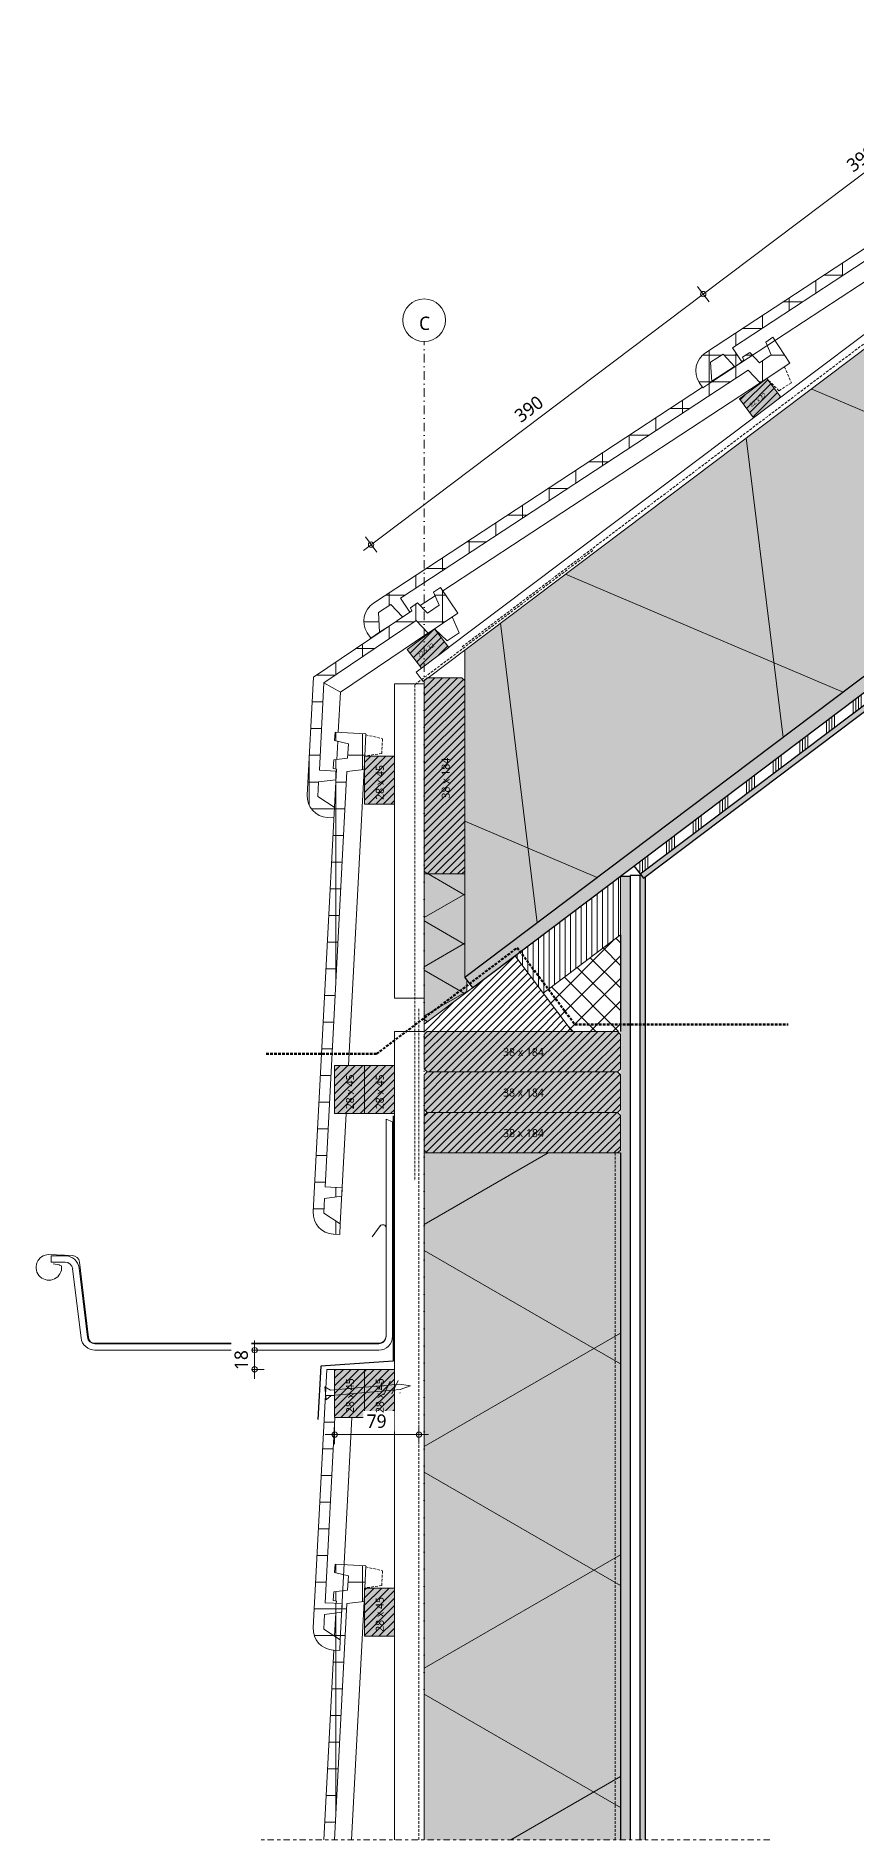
# Model space of a CAD drawing. Header units: millimetres. Extents: x 2927 to 18500, y -7154 to 6447.
# Drawn here: x 6319 to 7089, y -517 to 1174 of the extents above; entities that cross this region are included whole.
import ezdxf

# ---------------------------------------------------------------- set-up
doc = ezdxf.new("R2010")
doc.units = ezdxf.units.MM
for name, pattern in [('MV_center', [15, 6, -3, 3, -3]), ('MV_hidden', [3.75, 2.5, -1.25]), ('MV_stramien', [16, 8, -4, 0, -4])]:
    doc.linetypes.add(name, pattern=pattern)
for name, color, linetype, lineweight in [('A-ANNO-DIMS', 211, 'Continuous', 13), ('A-ANNO-DIMS-5', 211, 'Continuous', 13), ('A-ANNO-NOTE', 131, 'Continuous', 18), ('A-DETL', 90, 'Continuous', 13), ('A-DETL-GENF', 92, 'Continuous', 18), ('A-DETL-MEDM', 33, 'Continuous', 18), ('G-ANNO-TEXT', 231, 'Continuous', 13)]:
    doc.layers.add(name, color=color, linetype=linetype, lineweight=lineweight)
doc.styles.add('Segoe UI', font='segoeui.ttf', dxfattribs={"height": 7.5})
doc.styles.add('Segoe UI_1', font='segoeui.ttf', dxfattribs={"height": 4})
doc.styles.add('Segoe UI_3', font='segoeui.ttf', dxfattribs={"height": 12.5})
doc.dimstyles.new('2_5_mm_controle', dxfattribs={"dimscale": 304.8, "dimtxt": 13.092049, "dimasz": 0.016404, "dimexe": 0.029528, "dimexo": 0.0625, "dimgap": 0.008202, "dimtad": 1, "dimdec": 0, "dimzin": 0, "dimdsep": 46, "dimtxsty": 'Segoe UI_3', "dimblk1": 'DOTBLANK', "dimblk2": 'DOTBLANK', "dimsah": 1, "dimcen": 0.09, "dimdle": 0.029528, "dimazin": 0, "dimtfac": 1, "dimtdec": 4, "dimtix": 1, "dimtmove": 0, "dimatfit": 3, "dimfxl": 0.029528, "dimfxlon": 1, "dimtvp": 1, "dimtfill": 1, "dimtolj": 1, "dimtzin": 0, "dimarcsym": 2})
doc.dimstyles.new('2_5_mm_zonder_komma', dxfattribs={"dimscale": 304.8, "dimtxt": 13.092049, "dimasz": 0.016404, "dimexe": 0.029528, "dimexo": 0.0625, "dimgap": 0.008202, "dimtad": 1, "dimdec": 0, "dimdsep": 46, "dimtxsty": 'Segoe UI_3', "dimblk1": 'DOTBLANK', "dimblk2": 'DOTBLANK', "dimsah": 1, "dimcen": 0.09, "dimdle": 0.029528, "dimazin": 0, "dimtfac": 1, "dimtdec": 4, "dimtix": 1, "dimtmove": 0, "dimatfit": 3, "dimfxl": 0.029528, "dimfxlon": 1, "dimtvp": 1, "dimtfill": 1, "dimtolj": 1, "dimtzin": 0, "dimarcsym": 2})
pattern_1 = [(0, (0, 0), (20.32, 5.08), [1.676, -13.564, 1.676, -13.564, -81.28]), (0, (0, 0), (20.32, 5.08), [-30.48, 1.676, -28.804, 1.676, -13.564, -35.56]), (0, (0, 0), (20.32, 5.08), [-76.2, 1.676, -8.484, 1.676, -23.724]), (120, (7.62, 2.54), (-14.559409, 15.0576362), [1.676, -13.564, 1.676, -13.564, -81.28]), (120, (7.62, 2.54), (-14.559409, 15.0576362), [-30.48, 1.676, -28.804, 1.676, -13.564, -35.56]), (120, (7.62, 2.54), (-14.559409, 15.0576362), [-76.2, 1.676, -8.484, 1.676, -23.724]), (240, (10.16, 12.7), (-5.760591, -20.1376362), [1.676, -13.564, 1.676, -13.564, -81.28]), (240, (10.16, 12.7), (-5.760591, -20.1376362), [-30.48, 1.676, -28.804, 1.676, -13.564, -35.56]), (240, (10.16, 12.7), (-5.760591, -20.1376362), [-76.2, 1.676, -8.484, 1.676, -23.724])]
pattern_2 = [(0, (0, 0), (0, 9.476), []), (0, (0, 4.738), (0, 9.476), [4.738, -2.369])]
pattern_3 = [(0, (0, 0), (0, 25), []), (90, (0, 0), (-25, 1e-15), [])]

# ---------------------------------------------------------------- blocks, each defined once
blk = doc.blocks.new('42 isolatie - Type 1-3769609-Details Domera')
at = {"layer": 'A-DETL-GENF'}
blk.add_hatch(color=256, dxfattribs=at).paths.add_polyline_path([(644.1, 184.8), (0.3, 184.8), (0.3, 0.8), (644.1, 0.8), (644.1, 172.4)])
at = {"layer": 'A-DETL-GENF', "lineweight": 13}
h = blk.add_hatch(dxfattribs=at)
h.set_pattern_fill('FP_24', color=256, style=0, pattern_type=2)
h.set_pattern_definition([(60, (-2126.39, 181.76), (-155.885, 90), []), (120, (-2126.39, 181.76), (-155.885, -90), [])])
h.paths.add_polyline_path([(644.1, 184.8), (0.3, 184.8), (0.3, 0.8), (644.1, 0.8), (644.1, 172.4)])
at = {"layer": 'A-DETL-GENF'}
for p, q in [((644.1, 184.8), (0.3, 184.8)), ((0.3, 184.8), (0.3, 182)), ((0.3, 182), (0.3, 3.6)), ((0.3, 3.6), (0.3, 0.8)), ((0.3, 0.8), (644.1, 0.8))]:
    blk.add_line(p, q, dxfattribs=at)
blk = doc.blocks.new('00 hout_rechthoekig_sls - SLS 38x184-V161-Details Domera')
at = {"layer": 'A-DETL-GENF'}
blk.add_hatch(color=256, dxfattribs=at).paths.add_polyline_path([(184, -2.8), (181.2, 0), (2.8, 0), (0, -2.8), (0, -35.2), (2.8, -38), (181.2, -38), (184, -35.2)])
at = {"layer": 'A-DETL-MEDM', "lineweight": 13}
h = blk.add_hatch(dxfattribs=at)
h.set_pattern_fill('FP_204', color=256, style=0, pattern_type=2)
h.set_pattern_definition([(135, (572.798, -6720.925), (-3.535534, -3.535534), [])])
h.paths.add_polyline_path([(184, -2.8), (181.2, 0), (2.8, 0), (0, -2.8), (0, -35.2), (2.8, -38), (181.2, -38), (184, -35.2)])
at = {"layer": 'A-DETL-MEDM'}
for p, q in [((0, -2.8), (2.8, 0)), ((2.8, 0), (0, -2.8)), ((181.2, 0), (184, -2.8)), ((0, -2.8), (0, -35.2)), ((181.2, 0), (184, -2.8)), ((2.8, -38), (0, -35.2)), ((0, -35.2), (2.8, -38)), ((2.8, -38), (5.8, -38)), ((49.1, -38), (167.9, -38)), ((184, -35.2), (181.2, -38)), ((181.2, -38), (184, -35.2))]:
    blk.add_line(p, q, dxfattribs=at)
blk = doc.blocks.new('42 isolatie - Type 1-3770194-Details Domera')
at = {"layer": 'A-DETL-GENF'}
blk.add_hatch(color=256, dxfattribs=at).paths.add_polyline_path([(140.9, 0.8), (110.8, 40.8), (99.9, 40.8), (97.2, 38.8), (0.3, 38.8), (0.3, 0.8), (106.8, 0.8)])
at = {"layer": 'A-DETL-GENF', "lineweight": 13}
h = blk.add_hatch(dxfattribs=at)
h.set_pattern_fill('FP_38', color=256, style=0, pattern_type=2)
h.set_pattern_definition([(60, (0, 0), (-34.641, 20), []), (120, (0, 0), (-34.641, -20), [])])
h.paths.add_polyline_path([(140.9, 0.8), (110.8, 40.8), (99.9, 40.8), (97.2, 38.8), (0.3, 38.8), (0.3, 0.8), (106.8, 0.8)])
at = {"layer": 'A-DETL-GENF'}
for p, q in [((0.3, 38.8), (0.3, 0.8)), ((0.3, 38.8), (0.3, 0.8)), ((110.8, 40.8), (99.9, 40.8)), ((110.8, 40.8), (99.9, 40.8)), ((0.3, 0.8), (140.9, 0.8)), ((0.3, 0.8), (140.9, 0.8))]:
    blk.add_line(p, q, dxfattribs=at)
blk = doc.blocks.new('42 isolatie - Type 1-V55-Details Domera')
at = {"layer": 'A-DETL-GENF'}
blk.add_hatch(color=256, dxfattribs=at).paths.add_polyline_path([(1177.3, 245.8), (152.5, 245.8), (152.5, 0.8), (992.7, 0.8), (1165, 229.5)])
at = {"layer": 'A-DETL-GENF', "lineweight": 13}
h = blk.add_hatch(dxfattribs=at)
h.set_pattern_fill('FP_1', color=256, style=0, pattern_type=2)
h.set_pattern_definition([(60, (-7106.72, 250.62), (-216.506, 125), []), (120, (-7106.72, 250.62), (-216.506, -125), [])])
h.paths.add_polyline_path([(1177.3, 245.8), (152.5, 245.8), (152.5, 0.8), (992.7, 0.8), (1165, 229.5)])
at = {"layer": 'A-DETL-GENF'}
for p, q in [((1177.3, 245.8), (152.5, 245.8)), ((992.7, 0.8), (1177.3, 245.8)), ((992.7, 0.8), (1177.3, 245.8)), ((152.5, 0.8), (992.7, 0.8)), ((152.5, 0.8), (992.7, 0.8))]:
    blk.add_line(p, q, dxfattribs=at)
blk = doc.blocks.new('00 hout_rechthoekig_sls - Vuren 22x32-V162-Details Domera')
at = {"layer": 'A-DETL-GENF', "lineweight": 13}
blk.add_hatch(color=256, dxfattribs=at).paths.add_polyline_path([(32, 22), (0, 22), (0, 0), (32, 0), (32, 13.9)])
at = {"layer": 'A-DETL-MEDM', "lineweight": 13}
h = blk.add_hatch(dxfattribs=at)
h.set_pattern_fill('FP_205', color=256, style=0, pattern_type=2)
h.set_pattern_definition([(188, (5717.227, -3533.687), (0.6958655, -4.9513403), [])])
h.paths.add_polyline_path([(32, 22), (0, 22), (0, 0), (32, 0), (32, 13.9)])
at = {"layer": 'A-DETL-MEDM'}
for p, q in [((32, 22), (0, 22)), ((0, 22), (0, 0)), ((32, 22), (0, 22)), ((32, 0), (32, 22)), ((32, 0), (32, 22)), ((32, 0), (32, 22)), ((0, 0), (32, 0))]:
    blk.add_line(p, q, dxfattribs=at)
blk = doc.blocks.new('00 hout_rechthoekig_sls - Vuren 22x32-V163-Details Domera')
at = {"layer": 'A-DETL-GENF', "lineweight": 13}
blk.add_hatch(color=256, dxfattribs=at).paths.add_polyline_path([(32, 22), (0, 22), (0, 0), (32, 0)])
at = {"layer": 'A-DETL-MEDM', "lineweight": 13}
h = blk.add_hatch(dxfattribs=at)
h.set_pattern_fill('FP_206', color=256, style=0, pattern_type=2)
h.set_pattern_definition([(188, (6107.227, -3533.687), (0.6958655, -4.9513403), [])])
h.paths.add_polyline_path([(32, 22), (0, 22), (0, 0), (32, 0)])
at = {"layer": 'A-DETL-MEDM'}
for p, q in [((32, 22), (0, 22)), ((0, 22), (0, 0)), ((32, 22), (0, 22)), ((32, 0), (32, 22)), ((32, 0), (32, 22)), ((32, 0), (32, 22)), ((0, 0), (32, 0))]:
    blk.add_line(p, q, dxfattribs=at)
blk = doc.blocks.new('00 hout_rechthoekig_sls - Vuren Gewolmaniseerd 28x45-V165-Details Domera')
at = {"layer": 'A-DETL-GENF', "lineweight": 13}
blk.add_hatch(color=256, dxfattribs=at).paths.add_polyline_path([(45, 28), (0, 28), (0, 0), (45, 0)])
at = {"layer": 'A-DETL-MEDM', "lineweight": 13}
h = blk.add_hatch(dxfattribs=at)
h.set_pattern_fill('FP_208', color=256, style=0, pattern_type=2)
h.set_pattern_definition([(135, (499.283, -6626.925), (-3.535534, -3.535534), [])])
h.paths.add_polyline_path([(45, 28), (0, 28), (0, 0), (45, 0)])
at = {"layer": 'A-DETL-MEDM'}
for p, q in [((45, 28), (0, 28)), ((0, 28), (0, 0)), ((45, 28), (0, 28)), ((45, 0), (45, 28)), ((45, 0), (45, 28)), ((45, 0), (45, 28)), ((0, 0), (45, 0))]:
    blk.add_line(p, q, dxfattribs=at)
blk = doc.blocks.new('00 hout_rechthoekig_sls - SLS 38x184-V166-Details Domera')
at = {"layer": 'A-DETL-GENF'}
blk.add_hatch(color=256, dxfattribs=at).paths.add_polyline_path([(171.6, -38), (181.2, -38), (184, -35.2), (184, -2.8), (181.2, 0), (2.8, 0), (0, -2.8), (0, -35.2), (2.8, -38)])
at = {"layer": 'A-DETL-MEDM', "lineweight": 13}
h = blk.add_hatch(dxfattribs=at)
h.set_pattern_fill('FP_209', color=256, style=0, pattern_type=2)
h.set_pattern_definition([(45, (-6682.925, -203.283), (-3.535534, 3.535534), [])])
h.paths.add_polyline_path([(171.6, -38), (181.2, -38), (184, -35.2), (184, -2.8), (181.2, 0), (2.8, 0), (0, -2.8), (0, -35.2), (2.8, -38)])
at = {"layer": 'A-DETL-MEDM'}
for p, q in [((0, -2.8), (2.8, 0)), ((2.8, 0), (0, -2.8)), ((181.2, 0), (184, -2.8)), ((0, -2.8), (0, -35.2)), ((181.2, 0), (184, -2.8)), ((184, -35.2), (184, -2.8)), ((2.8, -38), (0, -35.2)), ((0, -35.2), (2.8, -38)), ((184, -35.2), (181.2, -38)), ((181.2, -38), (184, -35.2))]:
    blk.add_line(p, q, dxfattribs=at)
blk = doc.blocks.new('00 hout_rechthoekig_sls - SLS 38x184-V167-Details Domera')
at = {"layer": 'A-DETL-GENF'}
blk.add_hatch(color=256, dxfattribs=at).paths.add_polyline_path([(171.6, -38), (181.2, -38), (184, -35.2), (184, -2.8), (181.2, 0), (2.8, 0), (0, -2.8), (0, -35.2), (2.8, -38)])
at = {"layer": 'A-DETL-MEDM', "lineweight": 13}
h = blk.add_hatch(dxfattribs=at)
h.set_pattern_fill('FP_210', color=256, style=0, pattern_type=2)
h.set_pattern_definition([(45, (-6682.925, -165.283), (-3.535534, 3.535534), [])])
h.paths.add_polyline_path([(171.6, -38), (181.2, -38), (184, -35.2), (184, -2.8), (181.2, 0), (2.8, 0), (0, -2.8), (0, -35.2), (2.8, -38)])
at = {"layer": 'A-DETL-MEDM'}
for p, q in [((0, -2.8), (2.8, 0)), ((2.8, 0), (0, -2.8)), ((2.8, 0), (181.2, 0)), ((181.2, 0), (184, -2.8)), ((0, -2.8), (0, -35.2)), ((181.2, 0), (184, -2.8)), ((184, -35.2), (184, -2.8)), ((2.8, -38), (0, -35.2)), ((0, -35.2), (2.8, -38)), ((2.8, -38), (181.2, -38)), ((184, -35.2), (181.2, -38)), ((181.2, -38), (184, -35.2))]:
    blk.add_line(p, q, dxfattribs=at)
blk = doc.blocks.new('00 hout_rechthoekig_sls - SLS 38x184-V168-Details Domera')
at = {"layer": 'A-DETL-GENF'}
blk.add_hatch(color=256, dxfattribs=at).paths.add_polyline_path([(171.6, -38), (181.2, -38), (184, -35.2), (184, -2.8), (181.2, 0), (2.8, 0), (0, -2.8), (0, -35.2), (2.8, -38)])
at = {"layer": 'A-DETL-MEDM', "lineweight": 13}
h = blk.add_hatch(dxfattribs=at)
h.set_pattern_fill('FP_211', color=256, style=0, pattern_type=2)
h.set_pattern_definition([(45, (-6682.925, -241.283), (-3.535534, 3.535534), [])])
h.paths.add_polyline_path([(171.6, -38), (181.2, -38), (184, -35.2), (184, -2.8), (181.2, 0), (2.8, 0), (0, -2.8), (0, -35.2), (2.8, -38)])
at = {"layer": 'A-DETL-MEDM'}
for p, q in [((0, -2.8), (2.8, 0)), ((2.8, 0), (0, -2.8)), ((2.8, 0), (181.2, 0)), ((181.2, 0), (184, -2.8)), ((0, -2.8), (0, -35.2)), ((181.2, 0), (184, -2.8)), ((184, -35.2), (184, -2.8)), ((2.8, -38), (0, -35.2)), ((0, -35.2), (2.8, -38)), ((2.8, -38), (181.2, -38)), ((184, -35.2), (181.2, -38)), ((181.2, -38), (184, -35.2))]:
    blk.add_line(p, q, dxfattribs=at)
blk = doc.blocks.new('00 hout_rechthoekig_sls - Vuren Gewolmaniseerd 28x45-V169-Details Domera')
at = {"layer": 'A-DETL-GENF', "lineweight": 13}
blk.add_hatch(color=256, dxfattribs=at).paths.add_polyline_path([(45, 28), (0, 28), (0, 0), (45, 0)])
at = {"layer": 'A-DETL-MEDM', "lineweight": 13}
h = blk.add_hatch(dxfattribs=at)
h.set_pattern_fill('FP_212', color=256, style=0, pattern_type=2)
h.set_pattern_definition([(135, (209.283, -6626.925), (-3.535534, -3.535534), [])])
h.paths.add_polyline_path([(45, 28), (0, 28), (0, 0), (45, 0)])
at = {"layer": 'A-DETL-MEDM'}
for p, q in [((45, 28), (0, 28)), ((0, 28), (0, 0)), ((45, 28), (0, 28)), ((45, 0), (45, 28)), ((45, 0), (45, 28)), ((45, 0), (45, 28)), ((0, 0), (45, 0))]:
    blk.add_line(p, q, dxfattribs=at)
blk = doc.blocks.new('00 hout_rechthoekig_sls - Vuren Gewolmaniseerd 28x45-V170-Details Domera')
at = {"layer": 'A-DETL-GENF', "lineweight": 13}
blk.add_hatch(color=256, dxfattribs=at).paths.add_polyline_path([(45, 28), (0, 28), (0, 0), (45, 0)])
at = {"layer": 'A-DETL-MEDM', "lineweight": 13}
h = blk.add_hatch(dxfattribs=at)
h.set_pattern_fill('FP_213', color=256, style=0, pattern_type=2)
h.set_pattern_definition([(135, (209.283, -6598.925), (-3.535534, -3.535534), [])])
h.paths.add_polyline_path([(45, 28), (0, 28), (0, 0), (45, 0)])
at = {"layer": 'A-DETL-MEDM'}
for p, q in [((45, 28), (0, 28)), ((0, 28), (0, 0)), ((45, 28), (0, 28)), ((45, 0), (45, 28)), ((45, 0), (45, 28)), ((45, 0), (45, 28)), ((0, 0), (45, 0))]:
    blk.add_line(p, q, dxfattribs=at)
blk = doc.blocks.new('00 hout_rechthoekig_sls - Vuren Gewolmaniseerd 28x45-V171-Details Domera')
at = {"layer": 'A-DETL-GENF', "lineweight": 13}
blk.add_hatch(color=256, dxfattribs=at).paths.add_polyline_path([(45, 28), (0, 28), (0, 0), (45, 0)])
at = {"layer": 'A-DETL-MEDM', "lineweight": 13}
h = blk.add_hatch(dxfattribs=at)
h.set_pattern_fill('FP_214', color=256, style=0, pattern_type=2)
h.set_pattern_definition([(135, (-280.536, -6626.925), (-3.535534, -3.535534), [])])
h.paths.add_polyline_path([(45, 28), (0, 28), (0, 0), (45, 0)])
at = {"layer": 'A-DETL-MEDM'}
for p, q in [((45, 28), (0, 28)), ((0, 28), (0, 0)), ((45, 28), (0, 28)), ((45, 0), (45, 28)), ((45, 0), (45, 28)), ((45, 0), (45, 28)), ((0, 0), (45, 0))]:
    blk.add_line(p, q, dxfattribs=at)
blk = doc.blocks.new('00 hout_rechthoekig_sls - Vuren Gewolmaniseerd 28x45-V172-Details Domera')
at = {"layer": 'A-DETL-GENF', "lineweight": 13}
blk.add_hatch(color=256, dxfattribs=at).paths.add_polyline_path([(45, 28), (0, 28), (0, 0), (45, 0)])
at = {"layer": 'A-DETL-MEDM', "lineweight": 13}
h = blk.add_hatch(dxfattribs=at)
h.set_pattern_fill('FP_215', color=256, style=0, pattern_type=2)
h.set_pattern_definition([(135, (-75.536, -6626.925), (-3.535534, -3.535534), [])])
h.paths.add_polyline_path([(45, 28), (0, 28), (0, 0), (45, 0)])
at = {"layer": 'A-DETL-MEDM'}
for p, q in [((10.8, 28), (0, 28)), ((0, 28), (0, 0)), ((10.8, 28), (0, 28)), ((22.8, 28), (10.8, 28)), ((22.8, 28), (10.8, 28)), ((45, 28), (22.8, 28)), ((45, 28), (22.8, 28)), ((45, 0), (45, 28)), ((45, 0), (45, 28)), ((45, 0), (45, 28)), ((0, 0), (45, 0))]:
    blk.add_line(p, q, dxfattribs=at)
blk = doc.blocks.new('00 hout_rechthoekig_sls - Vuren Gewolmaniseerd 28x45-V173-Details Domera')
at = {"layer": 'A-DETL-GENF', "lineweight": 13}
blk.add_hatch(color=256, dxfattribs=at).paths.add_polyline_path([(45, 28), (0, 28), (0, 0), (45, 0)])
at = {"layer": 'A-DETL-MEDM', "lineweight": 13}
h = blk.add_hatch(dxfattribs=at)
h.set_pattern_fill('FP_216', color=256, style=0, pattern_type=2)
h.set_pattern_definition([(135, (-75.536, -6598.925), (-3.535534, -3.535534), [])])
h.paths.add_polyline_path([(45, 28), (0, 28), (0, 0), (45, 0)])
at = {"layer": 'A-DETL-MEDM'}
for p, q in [((45, 28), (0, 28)), ((0, 28), (0, 0)), ((45, 28), (0, 28)), ((45, 0), (45, 28)), ((45, 0), (45, 28)), ((45, 0), (45, 28)), ((0, 0), (45, 0))]:
    blk.add_line(p, q, dxfattribs=at)
blk = doc.blocks.new('NLRS_00_DI_maskeer - Type 1-4234600-Details Domera')
at = {"layer": 'A-DETL-GENF', "linetype": 'MV_center'}
blk.add_line((378.7, 0), (-100, 0), dxfattribs=at)
blk = doc.blocks.new('28 schroef - 5_0x80-4440999-Details Domera')
at = {"layer": 'A-DETL-GENF', "lineweight": 13}
h = blk.add_hatch(dxfattribs=at)
h.set_pattern_fill('FP_87', color=256, style=0, pattern_type=2)
h.set_pattern_definition([(240, (0, 0), (-11.2583, 6.5), [])])
h.paths.add_polyline_path([(50, -6), (70, -6), (70, 6), (50, 6), (50, -2.4)])
h = blk.add_hatch(dxfattribs=at)
h.set_pattern_fill('FP_88', color=256, style=0, pattern_type=2)
h.set_pattern_definition([(240, (7.5, 0), (-11.2583, 6.5), [])])
h.paths.add_polyline_path([(50, -6), (70, -6), (70, 6), (50, 6), (50, -2.4)])
for p, q in [((0, -6), (0, 6)), ((0, 6), (5, 2.5)), ((5, 2.5), (70, 2.5)), ((70, 2.5), (80, 0)), ((80, 0), (70, -2.5)), ((5, -2.5), (0, -6)), ((70, -2.5), (5, -2.5))]:
    blk.add_line(p, q, dxfattribs=at)
blk = doc.blocks.new('DIMBLOCK202-Details Domera')
at = {"layer": 'A-ANNO-DIMS-5'}
for p, q in [((7263.2, 1172.4), (6944.6, 932.3)), ((7256, 1167), (7250.6, 1174.2)), ((7256, 1167), (7261.5, 1159.8)), ((6944.6, 932.3), (6939.2, 939.4)), ((6944.6, 932.3), (6950, 925.1))]:
    blk.add_line(p, q, dxfattribs=at)
for centre in [(7256, 1167), (6944.6, 932.3)]:
    blk.add_circle(centre, 2.5, dxfattribs=at)
at = {"layer": 'A-ANNO-DIMS-5', "color": 0, "insert": (7077.6, 1056), "char_height": 12.5, "width": 34.277, "attachment_point": 1, "rotation": 37, "line_spacing_factor": 1.142579, "style": 'Segoe UI_3', "bg_fill": 3, "box_fill_scale": 1.25, "bg_fill_color": 9, "bg_fill_true_color": 13158600, "bg_fill_transparency": 0}
blk.add_mtext('390', dxfattribs=at)
blk = doc.blocks.new('_DotBlank')
at = {"color": 0, "linetype": 'ByBlock', "lineweight": -2}
blk.add_line((-0.5, 0), (-1, 0), dxfattribs=at)
blk.add_circle((0, 0), 0.5, dxfattribs=at)
blk = doc.blocks.new('DIMBLOCK203-Details Domera')
at = {"layer": 'A-ANNO-DIMS-5'}
for p, q in [((6944.6, 932.3), (6625.9, 692.1)), ((6944.6, 932.3), (6939.2, 939.4)), ((6944.6, 932.3), (6950, 925.1)), ((6633.1, 697.5), (6627.7, 704.7)), ((6633.1, 697.5), (6638.5, 690.4))]:
    blk.add_line(p, q, dxfattribs=at)
for centre in [(6944.6, 932.3), (6633.1, 697.5)]:
    blk.add_circle(centre, 2.5, dxfattribs=at)
at = {"layer": 'A-ANNO-DIMS-5', "color": 0, "insert": (6766.1, 821.3), "char_height": 12.5, "width": 34.277, "attachment_point": 1, "rotation": 37, "line_spacing_factor": 1.142579, "style": 'Segoe UI_3', "bg_fill": 3, "box_fill_scale": 1.25, "bg_fill_color": 9, "bg_fill_true_color": 13158600, "bg_fill_transparency": 0}
blk.add_mtext('390', dxfattribs=at)
blk = doc.blocks.new('DIMBLOCK204-Details Domera')
at = {"layer": 'A-ANNO-DIMS-5'}
for p, q in [((6598.9, -136.6), (6598.9, -127.6)), ((6677.9, -136.6), (6677.9, -127.6)), ((6589.9, -136.6), (6686.9, -136.6)), ((6598.9, -136.6), (6598.9, -145.6)), ((6677.9, -136.6), (6677.9, -145.6))]:
    blk.add_line(p, q, dxfattribs=at)
for centre in [(6598.9, -136.6), (6677.9, -136.6)]:
    blk.add_circle(centre, 2.5, dxfattribs=at)
at = {"layer": 'A-ANNO-DIMS-5', "color": 0, "insert": (6628.9, -117.8), "char_height": 12.5, "width": 22.852, "attachment_point": 1, "line_spacing_factor": 1.142579, "style": 'Segoe UI_3', "bg_fill": 3, "box_fill_scale": 1.25, "bg_fill_color": 9, "bg_fill_true_color": 13158600, "bg_fill_transparency": 0}
blk.add_mtext('79', dxfattribs=at)
blk = doc.blocks.new('DIMBLOCK217-Details Domera')
at = {"layer": 'A-ANNO-DIMS-5'}
for p, q in [((6523.8, -48.5), (6523.8, -84.5)), ((6523.8, -57.5), (6514.8, -57.5)), ((6523.8, -57.5), (6532.8, -57.5)), ((6523.8, -75.5), (6514.8, -75.5)), ((6523.8, -75.5), (6532.8, -75.5))]:
    blk.add_line(p, q, dxfattribs=at)
for centre in [(6523.8, -57.5), (6523.8, -75.5)]:
    blk.add_circle(centre, 2.5, dxfattribs=at)
at = {"layer": 'A-ANNO-DIMS-5', "color": 0, "insert": (6505, -76.1), "char_height": 12.5, "width": 22.852, "attachment_point": 1, "rotation": 90, "line_spacing_factor": 1.142579, "style": 'Segoe UI_3', "bg_fill": 3, "box_fill_scale": 1.25, "bg_fill_color": 9, "bg_fill_true_color": 13158600, "bg_fill_transparency": 0}
blk.add_mtext('18', dxfattribs=at)

msp = doc.modelspace()

# ---------------------------------------------------------------- hatches: boundary and pattern name
at = {"layer": 'A-DETL-GENF', "lineweight": 13}
h = msp.add_hatch(dxfattribs=at)
h.set_pattern_fill('FP_2', color=253, style=0, pattern_type=2)
h.set_pattern_definition(pattern_3)
h.paths.add_polyline_path([(6944.2, 844.6), (6952.6, 850.1), (6951.5, 868.5), (6963.1, 876.1), (6974.2, 864.3), (6980.9, 868.7), (6972.1, 882), (7298.2, 1095.7), (7309.3, 1083.9), (7337.3, 1102.3), (7321.4, 1126.5), (7314.7, 1122.1), (7319.9, 1110), (7308.7, 1102.6), (7299.6, 1112.3), (7293, 1107.9), (7294.2, 1105.1), (6946.7, 877.3), (6942.7, 873.9), (6939.8, 869.6), (6938.1, 864.7), (6937.7, 859.5), (6938.6, 854.3), (6940.9, 849.6)])
h = msp.add_hatch(dxfattribs=at)
h.set_pattern_fill('FP_4', color=250, style=0, pattern_type=2)
h.set_pattern_definition(pattern_2)
h.paths.add_polyline_path([(6728.1, 282.2), (7558.6, 908), (7551.4, 917.6), (6720.9, 291.8)])
h = msp.add_hatch(dxfattribs=at)
h.set_pattern_fill('FP_6', color=253, style=0, pattern_type=2)
h.set_pattern_definition([(90, (10, 0), (-25, 1e-15), []), (90, (12.5, 0), (-25, 1e-15), []), (90, (15, 0), (-25, 1e-15), []), (90, (17.5, 0), (-25, 1e-15), [])])
h.paths.add_polyline_path([(6885.4, 388.8), (7552.3, 891.4), (7546.6, 899), (6879.6, 396.4)])
h = msp.add_hatch(dxfattribs=at)
h.set_pattern_fill('FP_2', color=253, style=0, pattern_type=2)
h.set_pattern_definition(pattern_3)
h.paths.add_polyline_path([(6632.7, 609.9), (6641.1, 615.4), (6640, 633.8), (6651.6, 641.4), (6662.6, 629.7), (6669.3, 634.2), (6660.7, 647.3), (6986.7, 861), (6997.8, 849.2), (7025.8, 867.5), (7009.9, 891.8), (7003.2, 887.4), (7008.4, 875.3), (6997.2, 867.9), (6988.2, 877.5), (6981.5, 873.2), (6982.7, 870.4), (6980.7, 869), (6980.9, 868.7), (6974.2, 864.3), (6973.9, 864.6), (6952.5, 850.6), (6952.6, 850.1), (6944.2, 844.6), (6944, 845), (6635, 642.5), (6631.2, 639.2), (6628.3, 634.9), (6626.6, 630), (6626.2, 624.8), (6627.2, 619.6), (6629.4, 614.9)])
h = msp.add_hatch(dxfattribs=at)
h.set_pattern_fill('FP_5', color=253, style=0, pattern_type=2)
h.set_pattern_definition(pattern_1)
h.paths.add_polyline_path([(6888.4, 384.8), (7555.3, 887.4), (7552.3, 891.4), (6885.4, 388.8)])
h = msp.add_hatch(dxfattribs=at)
h.set_pattern_fill('FP_2', color=253, style=0, pattern_type=2)
h.set_pattern_definition(pattern_3)
h.paths.add_polyline_path([(6598.1, 441.4), (6598.6, 451.4), (6583.2, 461.4), (6583.9, 475.3), (6600, 477.2), (6600.4, 485.2), (6584.6, 486.1), (6588.9, 567.9), (6675.4, 626.3), (6686.7, 614.6), (6714.5, 633.3), (6698.2, 657.4), (6691.6, 652.9), (6697, 640.8), (6685.9, 633.3), (6676.7, 642.8), (6670.1, 638.4), (6671.3, 635.6), (6579, 573.3), (6573.2, 462.7), (6573.6, 457.5), (6575.4, 452.6), (6578.3, 448.3), (6582.3, 444.9), (6587, 442.7), (6592.1, 441.7)])
h = msp.add_hatch(dxfattribs=at)
h.set_pattern_fill('FP_2', color=253, style=0, pattern_type=2)
h.set_pattern_definition(pattern_3)
h.paths.add_polyline_path([(6603.7, 50.9), (6604.2, 60.9), (6588.7, 70.9), (6589.4, 84.7), (6605.6, 86.7), (6606, 94.7), (6590, 95.6), (6610.4, 484.8), (6626.5, 486.8), (6626.9, 494.3), (6626.9, 499.3), (6627.2, 499.3), (6628.3, 520.2), (6599.3, 521.8), (6598.9, 513.8), (6611.8, 510.8), (6611.1, 497.4), (6598, 495.8), (6597.5, 487.8), (6600.5, 487.1), (6578.8, 72.2), (6579.2, 66.9), (6580.9, 62.1), (6583.9, 57.8), (6587.9, 54.4), (6592.6, 52.2), (6597.7, 51.2)])
h = msp.add_hatch(dxfattribs=at)
h.set_pattern_fill('FP_64', color=253, style=0, pattern_type=2)
h.set_pattern_definition([(90, (0, 0), (-5, 3e-16), [])])
h.paths.add_polyline_path([(6794.5, 277.1), (6866.9, 331.7), (6866.9, 386.8), (6768, 312.3), (6790.6, 282.2)])
h = msp.add_hatch(dxfattribs=at)
h.set_pattern_fill('FP_4', color=250, style=0, pattern_type=2)
h.set_pattern_definition(pattern_2)
h.paths.add_polyline_path([(6866.9, -516.5), (6875.9, -516.5), (6875.9, 386.3), (6866.9, 386.3), (6866.9, -307.7)])
h = msp.add_hatch(dxfattribs=at)
h.set_pattern_fill('FP_5', color=253, style=0, pattern_type=2)
h.set_pattern_definition(pattern_1)
h.paths.add_polyline_path([(6885.4, -516.5), (6890.4, -516.5), (6890.4, 386.4), (6888.4, 384.8), (6885.4, 388.7), (6885.4, -307.7)])
h = msp.add_hatch(dxfattribs=at)
h.set_pattern_fill('FP_19', color=251, style=0, pattern_type=2)
h.set_pattern_definition([(45, (0, 0), (-10.606602, 10.606602), []), (135, (0, 0), (-10.606602, -10.606602), [])])
h.paths.add_polyline_path([(6854.5, 241.3), (6866.9, 241.3), (6866.9, 331.7), (6794.5, 277.1), (6821.5, 241.3)])
h = msp.add_hatch(dxfattribs=at)
h.set_pattern_fill('FP_10', color=250, style=0, pattern_type=2)
h.set_pattern_definition([(45, (0, 0), (-3.535534, 3.535534), [])])
h.paths.add_polyline_path([(6821.5, 241.3), (6768, 312.3), (6682.9, 248.2), (6682.9, 241.3), (6720.9, 241.3)])
h = msp.add_hatch(dxfattribs=at)
h.set_pattern_fill('FP_2', color=253, style=0, pattern_type=2)
h.set_pattern_definition(pattern_3)
h.paths.add_polyline_path([(6603.7, -338.9), (6604.2, -328.9), (6588.7, -318.9), (6589.4, -305.1), (6605.6, -303.1), (6606, -295.1), (6590, -294.3), (6599.1, -120.5), (6598.9, -120.5), (6598.9, -75.5), (6591.5, -75.5), (6578.8, -317.6), (6579.2, -322.8), (6580.9, -327.7), (6583.9, -332), (6587.9, -335.4), (6592.6, -337.7), (6597.7, -338.6)])
h = msp.add_hatch(dxfattribs=at)
h.set_pattern_fill('FP_2', color=253, style=0, pattern_type=2)
h.set_pattern_definition(pattern_3)
h.paths.add_polyline_path([(6598.8, -516.5), (6610.4, -295), (6626.5, -293), (6626.9, -285.5), (6626.9, -280.5), (6627.2, -280.5), (6628.3, -259.6), (6599.3, -258.1), (6598.9, -266), (6611.8, -269), (6611.1, -282.4), (6598, -284), (6597.5, -292), (6600.5, -292.7), (6600.5, -294.8), (6606, -295.1), (6605.6, -303.1), (6599.9, -303.8), (6598.8, -325.4), (6604.2, -328.9), (6603.7, -338.9), (6598.1, -338.6), (6588.8, -516.5), (6597.7, -516.5)])

# ---------------------------------------------------------------- linework, layer by layer
at = {"layer": 'A-DETL', "linetype": 'MV_hidden', "lineweight": 18}
for p, q in [((6718.5, 601.8), (7389.5, 1107.5)), ((7020.8, 864.3), (7027.2, 849.3)), ((7015.6, 841.7), (7004.1, 853.3)), ((7027.2, 849.3), (7015.6, 841.7)), ((6841, 692), (6674, 566.2)), ((6674, 566.2), (6674, 101.2)), ((6628, 519.3), (6643.8, 515.6)), ((6643.8, 515.6), (6643.1, 501.8)), ((6643.1, 501.8), (6626.9, 499.3)), ((6677.9, 262.3), (6677.9, -516.5)), ((6861.9, 127.3), (6861.9, -516.5)), ((6628, -260.6), (6643.8, -264.2)), ((6643.8, -264.2), (6643.1, -278)), ((6643.1, -278), (6626.9, -280.5))]:
    msp.add_line(p, q, dxfattribs=at)
at = {"layer": 'A-DETL', "lineweight": 18}
for p, q in [((7294.2, 1105.1), (6946.7, 877.3)), ((6952.6, 850.1), (7309.3, 1083.9)), ((6972.1, 882), (7298.2, 1095.7)), ((7303.2, 1051.2), (7017.3, 835.7)), ((6980.9, 868.7), (6972.1, 882)), ((7009.9, 891.8), (7003.2, 887.4)), ((7003.2, 887.4), (7008.4, 875.3)), ((7025.8, 867.5), (7009.9, 891.8)), ((6951.5, 868.5), (6963.1, 876.1)), ((6952.6, 850.1), (6951.5, 868.5)), ((6973.9, 864.6), (6952.5, 850.6)), ((6963.1, 876.1), (6974.2, 864.3)), ((6974.2, 864.3), (6980.9, 868.7)), ((6982.7, 870.4), (6980.7, 869)), ((6988.2, 877.5), (6981.5, 873.2)), ((6981.5, 873.2), (6982.7, 870.4)), ((6997.2, 867.9), (6988.2, 877.5)), ((7008.4, 875.3), (6997.2, 867.9)), ((6997.8, 849.2), (7025.8, 867.5)), ((6660.7, 647.3), (6986.7, 861)), ((6700.4, 654.2), (6997.8, 849.2)), ((6940.9, 849.6), (6944.2, 844.6)), ((6944.2, 844.6), (6952.6, 850.1)), ((6986.7, 861), (6997.8, 849.2)), ((6944, 845), (6635.2, 642.6)), ((6991.8, 816.5), (6705.8, 601)), ((6669.3, 634.2), (6660.7, 647.3)), ((6676.7, 642.8), (6670.1, 638.4)), ((6685.9, 633.3), (6676.7, 642.8)), ((6679.1, 640.3), (6693.1, 649.5)), ((6698.2, 657.4), (6691.6, 652.9)), ((6691.6, 652.9), (6697, 640.8)), ((6714.5, 633.3), (6698.2, 657.4)), ((6671.3, 635.6), (6579, 573.3)), ((6588.9, 567.9), (6675.4, 626.3)), ((6640, 633.8), (6651.6, 641.4)), ((6641.1, 615.4), (6640, 633.8)), ((6651.6, 641.4), (6662.6, 629.7)), ((6670.1, 638.4), (6671.3, 635.6)), ((6675.4, 626.3), (6686.7, 614.6)), ((6697, 640.8), (6685.9, 633.3)), ((6686.7, 614.6), (6714.5, 633.3)), ((6709.2, 629.8), (6715.8, 614.9)), ((6604.4, 559.1), (6686.4, 614.4)), ((6629.4, 614.9), (6632.7, 609.9)), ((6632.7, 609.9), (6641.1, 615.4)), ((6641.1, 615.4), (6650.9, 621.8)), ((6704.3, 607.2), (6692.6, 618.6)), ((6715.8, 614.9), (6704.3, 607.2)), ((6686.7, 572.8), (6720.9, 598.6)), ((6680.3, 581.8), (6675.3, 578)), ((6675.3, 578), (6681.9, 569.2)), ((6579, 573.3), (6573.2, 462.7)), ((6584.6, 486.1), (6588.9, 567.9)), ((6604.4, 559.1), (6588.9, 567.9)), ((6602.3, 521.6), (6604.3, 559.2)), ((6654.9, 567), (6654.9, 499.3)), ((6682.9, 567), (6654.9, 567)), ((6681.9, 569.2), (6682.9, 570)), ((6682.9, 388.8), (6682.9, 567)), ((6599.3, 521.8), (6598.9, 513.8)), ((6598.9, 513.8), (6611.8, 510.8)), ((6628.3, 520.2), (6599.3, 521.8)), ((6601, 496.2), (6601.9, 513.1)), ((6611.8, 510.8), (6611.1, 497.4)), ((6627.2, 499.3), (6628.3, 520.2)), ((6598, 495.8), (6597.5, 487.8)), ((6611.1, 497.4), (6598, 495.8)), ((6626.5, 486.8), (6626.9, 494.3)), ((6600.5, 487.1), (6578.8, 72.2)), ((6583.2, 461.4), (6583.9, 475.3)), ((6583.9, 475.3), (6600, 477.2)), ((6600.4, 485.2), (6584.6, 486.1)), ((6590, 95.6), (6610.4, 484.8)), ((6597.5, 487.8), (6600.5, 487.1)), ((6610.4, 484.8), (6626.5, 486.8)), ((6612, 209.3), (6626.5, 486.8)), ((6598.6, 451.4), (6583.2, 461.4)), ((6592.1, 441.7), (6598.1, 441.4)), ((6654.9, 454.3), (6654.9, 272.3)), ((6866.9, 331.7), (6866.9, 386.8)), ((6794.5, 277.1), (6866.9, 331.7)), ((6866.9, 331.7), (6794.5, 277.1)), ((6866.9, 241.3), (6866.9, 331.7)), ((6821.5, 241.3), (6768, 312.3)), ((6654.9, 272.3), (6682.9, 272.3)), ((6728.1, 282.2), (6682.9, 248.2)), ((6794.5, 277.1), (6821.5, 241.3)), ((6654.9, 241.3), (6654.9, 209.3)), ((6682.9, 241.3), (6654.9, 241.3)), ((6682.9, 248.2), (6682.9, 241.3)), ((6604.2, 60.9), (6609.6, 164.3)), ((6653.2, 156.5), (6647.2, 158.9)), ((6647.2, 158.9), (6647.2, -44.5)), ((6653.2, -44.5), (6653.2, 156.5)), ((6654.9, 164.3), (6654.9, -75.5)), ((6682.9, -516.5), (6682.9, 127.3)), ((6588.7, 70.9), (6589.4, 84.7)), ((6589.4, 84.7), (6605.6, 86.7)), ((6606, 94.7), (6590, 95.6)), ((6605.6, 86.7), (6606, 94.7)), ((6604.2, 60.9), (6588.7, 70.9)), ((6597.7, 51.2), (6603.7, 50.9)), ((6603.7, 50.9), (6604.2, 60.9)), ((6641.7, 58.9), (6634.2, 48.6)), ((6647.1, -44), (6647.1, 57.1)), ((6330.9, 32.1), (6352.7, 31.1)), ((6346.3, 31), (6333.2, 31)), ((6333.2, 31), (6333.2, 25)), ((6333.2, 25), (6346.3, 25)), ((6334.9, 23.3), (6340.5, 22.4)), ((6341.3, 22.1), (6342.9, 21.1)), ((6353.2, 18.8), (6361.1, -46)), ((6367.1, -45.3), (6359.2, 19.5)), ((6359.7, 24.9), (6368.1, -45.7)), ((6374.1, -51), (6640.1, -51)), ((6640.2, -51.5), (6374.1, -51.5)), ((6374.1, -57.5), (6640.2, -57.5)), ((6591.5, -75.5), (6578.8, -317.6)), ((6598.9, -75.5), (6591.5, -75.5)), ((6591.5, -75.5), (6617.5, -75.5)), ((6590, -294.3), (6599.1, -120.5)), ((6604.2, -328.9), (6615.1, -120.5)), ((6654.9, -120.5), (6654.9, -280.5)), ((6599.3, -258.1), (6598.9, -266)), ((6598.9, -266), (6611.8, -269)), ((6628.3, -259.6), (6599.3, -258.1)), ((6611.8, -269), (6611.1, -282.4)), ((6627.2, -280.5), (6628.3, -259.6)), ((6598, -284), (6597.5, -292)), ((6611.1, -282.4), (6598, -284)), ((6626.5, -293), (6626.9, -285.5)), ((6589.4, -305.1), (6605.6, -303.1)), ((6606, -295.1), (6590, -294.3)), ((6597.5, -292), (6600.5, -292.7)), ((6598.8, -516.5), (6610.4, -295)), ((6599.9, -303.8), (6598.8, -325.4)), ((6600.5, -292.7), (6600.4, -294.8)), ((6605.6, -303.1), (6606, -295.1)), ((6610.4, -295), (6626.5, -293)), ((6614.8, -516.5), (6626.5, -293)), ((6588.7, -318.9), (6589.4, -305.1)), ((6604.2, -328.9), (6588.7, -318.9)), ((6603.7, -338.9), (6604.2, -328.9)), ((6654.9, -325.5), (6654.9, -516.5)), ((6598.1, -338.6), (6588.8, -516.5)), ((6597.7, -338.6), (6603.7, -338.9))]:
    msp.add_line(p, q, dxfattribs=at)
at = {"layer": 'A-DETL', "lineweight": 25}
for p, q in [((7551.4, 917.6), (6720.9, 291.8)), ((6728.1, 282.2), (7558.6, 908)), ((6885.4, 388.8), (7552.3, 891.4)), ((6888.4, 384.8), (7555.3, 887.4)), ((6879.6, 396.4), (6885.4, 388.8)), ((6875.9, 386.3), (6866.9, 386.3)), ((6885.4, 387.3), (6875.9, 387.3)), ((6875.9, 387.3), (6875.9, -516.5)), ((6885.4, 388.8), (6888.4, 384.8)), ((6885.4, 388.7), (6885.4, 387.3)), ((6885.4, -516.5), (6885.4, 387.3)), ((6890.4, -516.5), (6890.4, 386.4)), ((6866.9, 331.7), (6866.9, 241.3)), ((6720.9, 291.8), (6728.1, 282.2)), ((6653.8, 162.2), (6653.8, -67.7)), ((6866.9, 127.3), (6866.9, -516.5)), ((6585.9, -72.5), (6583.2, -122.4)), ((6653.8, -67.7), (6585.9, -72.5))]:
    msp.add_line(p, q, dxfattribs=at)
at = {"layer": 'A-DETL', "linetype": 'MV_stramien', "lineweight": 18}
msp.add_line((6682.9, -387.6), (6682.9, 887.8), dxfattribs=at)
at = {"layer": 'A-DETL', "linetype": 'MV_hidden', "lineweight": 50}
for p, q in [((6638.3, 220.3), (6770.1, 319.6)), ((6770.1, 319.6), (6824.2, 247.7)), ((6824.2, 247.7), (7024.2, 247.7)), ((6638.3, 220.3), (6533.3, 220.3))]:
    msp.add_line(p, q, dxfattribs=at)
at = {"layer": 'A-DETL', "lineweight": 18}
msp.add_circle((6682.9, 907.8), 20, dxfattribs=at)
for centre, radius, start, end in [((6957.6, 860.6), 20, 123.2423, 213.2423), ((6646.2, 625.9), 20, 123.2423, 213.2423), ((6593.2, 461.7), 20, 176.9998, 266.9869), ((6598.7, 71.2), 20, 177.0003, 267.0003), ((6644.1, 57.1), 3, 0, 144.1429), ((6330.9, 20.1), 12, 90.0015, 4.7651), ((6340.2, 20.4), 2, 57.9886, 80.5062), ((6346.3, 18), 13, 6.8965, 90), ((6346.3, 18), 7, 6.8907, 90), ((6352.7, 24.1), 7, 6.7891, 90), ((6374.1, -44.4), 13.1, 186.9113, 270), ((6374.1, -44.4), 7.11, 186.9115, 270), ((6374.1, -45), 6.08, 186.7891, 270), ((6640.1, -44), 7, 270, 360), ((6640.2, -44.5), 7, 270, 0), ((6640.2, -44.5), 13, 270, 360), ((6598.7, -318.6), 20, 177.0003, 267.0003)]:
    msp.add_arc(centre, radius, start, end, dxfattribs=at)

# ---------------------------------------------------------------- block references
at = {"layer": 'A-DETL-GENF'}
for name, p, rotation in [('42 isolatie - Type 1-V55-Details Domera', (7513.2, 1196.7), 216.9999999999999), ('42 isolatie - Type 1-3770194-Details Domera', (6682.1, 389.1), 270.0000000000001), ('42 isolatie - Type 1-3769609-Details Domera', (6682.1, 127.6), 270.0000000000001)]:
    msp.add_blockref(name, p, dxfattribs=dict(at, rotation=rotation))
at = {"layer": 'A-DETL-GENF', "lineweight": 13, "rotation": 5.000000000000063}
msp.add_blockref('28 schroef - 5_0x80-4440999-Details Domera', (6590.3, -98), dxfattribs=at)
at = {"layer": 'A-DETL-GENF', "linetype": 'MV_center'}
msp.add_blockref('NLRS_00_DI_maskeer - Type 1-4234600-Details Domera', (6628.3, -516.5), dxfattribs=at)
at = {"layer": 'A-DETL-MEDM', "lineweight": 13}
for name, p, rotation in [('00 hout_rechthoekig_sls - Vuren 22x32-V163-Details Domera', (7004.1, 853.3), 217.0000000000005), ('00 hout_rechthoekig_sls - Vuren 22x32-V162-Details Domera', (6692.6, 618.6), 217.0000000000005), ('00 hout_rechthoekig_sls - Vuren Gewolmaniseerd 28x45-V165-Details Domera', (6626.9, 499.3), 269.9999999999972), ('00 hout_rechthoekig_sls - Vuren Gewolmaniseerd 28x45-V170-Details Domera', (6598.9, 209.3), 269.9999999999968), ('00 hout_rechthoekig_sls - Vuren Gewolmaniseerd 28x45-V169-Details Domera', (6626.9, 209.3), 269.9999999999968), ('00 hout_rechthoekig_sls - Vuren Gewolmaniseerd 28x45-V173-Details Domera', (6598.9, -75.5), 269.9999999999969), ('00 hout_rechthoekig_sls - Vuren Gewolmaniseerd 28x45-V172-Details Domera', (6626.9, -75.5), 269.9999999999969), ('00 hout_rechthoekig_sls - Vuren Gewolmaniseerd 28x45-V171-Details Domera', (6626.9, -280.5), 269.9999999999972)]:
    msp.add_blockref(name, p, dxfattribs=dict(at, rotation=rotation))
at = {"layer": 'A-DETL-MEDM', "rotation": 270}
msp.add_blockref('00 hout_rechthoekig_sls - SLS 38x184-V161-Details Domera', (6720.9, 572.8), dxfattribs=at)
at = {"layer": 'A-DETL-MEDM'}
for name, p in [('00 hout_rechthoekig_sls - SLS 38x184-V168-Details Domera', (6682.9, 241.3)), ('00 hout_rechthoekig_sls - SLS 38x184-V166-Details Domera', (6682.9, 203.3)), ('00 hout_rechthoekig_sls - SLS 38x184-V167-Details Domera', (6682.9, 165.3))]:
    msp.add_blockref(name, p, dxfattribs=at)

# ---------------------------------------------------------------- texts
at = {"layer": 'A-ANNO-NOTE', "lineweight": 13, "attachment_point": 1}
for s, insert, char_height, width, rotation, style in [('22 x 32', (6987.5, 829.5), 4, 23.65, 37, 'Segoe UI_1'), ('22 x 32', (6987.5, 829.5), 4, 23.65, 37, 'Segoe UI_1'), ('22 x 32', (6676.1, 594.8), 4, 23.65, 37, 'Segoe UI_1'), ('22 x 32', (6676.1, 594.8), 4, 23.65, 37, 'Segoe UI_1'), ('28 x 45', (6637.5, 458.3), 7.5, 40.485, 90, 'Segoe UI'), ('38 x 184', (6699.3, 459.5), 7.5, 47.3, 90, 'Segoe UI'), ('28 x 45', (6609.5, 168.3), 7.5, 40.485, 90, 'Segoe UI'), ('28 x 45', (6637.5, 168.3), 7.5, 40.485, 90, 'Segoe UI'), ('28 x 45', (6609.5, -116.5), 7.5, 40.485, 90, 'Segoe UI'), ('28 x 45', (6637.5, -116.5), 7.5, 40.485, 90, 'Segoe UI'), ('28 x 45', (6637.5, -321.5), 7.5, 40.485, 90, 'Segoe UI')]:
    msp.add_mtext(s, dxfattribs=dict(at, insert=insert, char_height=char_height, width=width, rotation=rotation, style=style))
at = {"layer": 'A-ANNO-NOTE', "lineweight": 13, "char_height": 7.5, "width": 47.3, "attachment_point": 1, "style": 'Segoe UI'}
for insert in [(6756.9, 225.7), (6756.9, 187.7), (6756.9, 149.7)]:
    msp.add_mtext('38 x 184', dxfattribs=dict(at, insert=insert))

# ---------------------------------------------------------------- next in the draw order: dimensions: what is measured, and where the dimension line sits
at = {"layer": 'A-ANNO-DIMS'}
for base, p1, p2, angle, dimstyle, override, picture, middle in [((6944.6, 932.3), (7261.5, 1159.8), (6950, 925.1), 37, '2_5_mm_controle', {"dimpost": '<>', "dimfxl": 390}, 'DIMBLOCK202-Details Domera', (7094.9, 1056.8)), ((6523.8, -75.5), (6532.8, -57.5), (6532.8, -75.5), 90, '2_5_mm_zonder_komma', {"dimpost": '<>', "dimfxl": 18}, 'DIMBLOCK217-Details Domera', (6514.8, -66.5))]:
    dim = msp.add_linear_dim(base=base, p1=p1, p2=p2, angle=angle, dimstyle=dimstyle, override=override, dxfattribs=at)
    dim.commit()
    dim.dimension.update_dxf_attribs({"geometry": picture, "text_midpoint": middle})
dim = msp.add_linear_dim(base=(6677.9, -136.6), p1=(6598.9, -127.6), p2=(6677.9, -127.6), dimstyle='2_5_mm_controle', override={"dimpost": '<>', "dimfxl": 79}, dxfattribs=at)
dim.commit()
dim.dimension.update_dxf_attribs({"geometry": 'DIMBLOCK204-Details Domera', "text_midpoint": (6638.4, -127.6)})

# ---------------------------------------------------------------- next in the draw order: dimensions: what is measured, and where the dimension line sits
dim = msp.add_linear_dim(base=(6633.1, 697.5), p1=(6950, 925.1), p2=(6638.5, 690.4), angle=37, dimstyle='2_5_mm_controle', override={"dimpost": '<>', "dimfxl": 390}, dxfattribs=at)
dim.commit()
dim.dimension.update_dxf_attribs({"geometry": 'DIMBLOCK203-Details Domera', "text_midpoint": (6783.4, 822.1)})

# ---------------------------------------------------------------- next in the draw order: texts
at = {"layer": 'G-ANNO-TEXT', "color": 7, "insert": (6678.1, 911.2), "char_height": 12.5, "width": 13.228, "attachment_point": 1, "style": 'Segoe UI_3'}
msp.add_mtext('C', dxfattribs=at)

doc.saveas('drawing.dxf')
